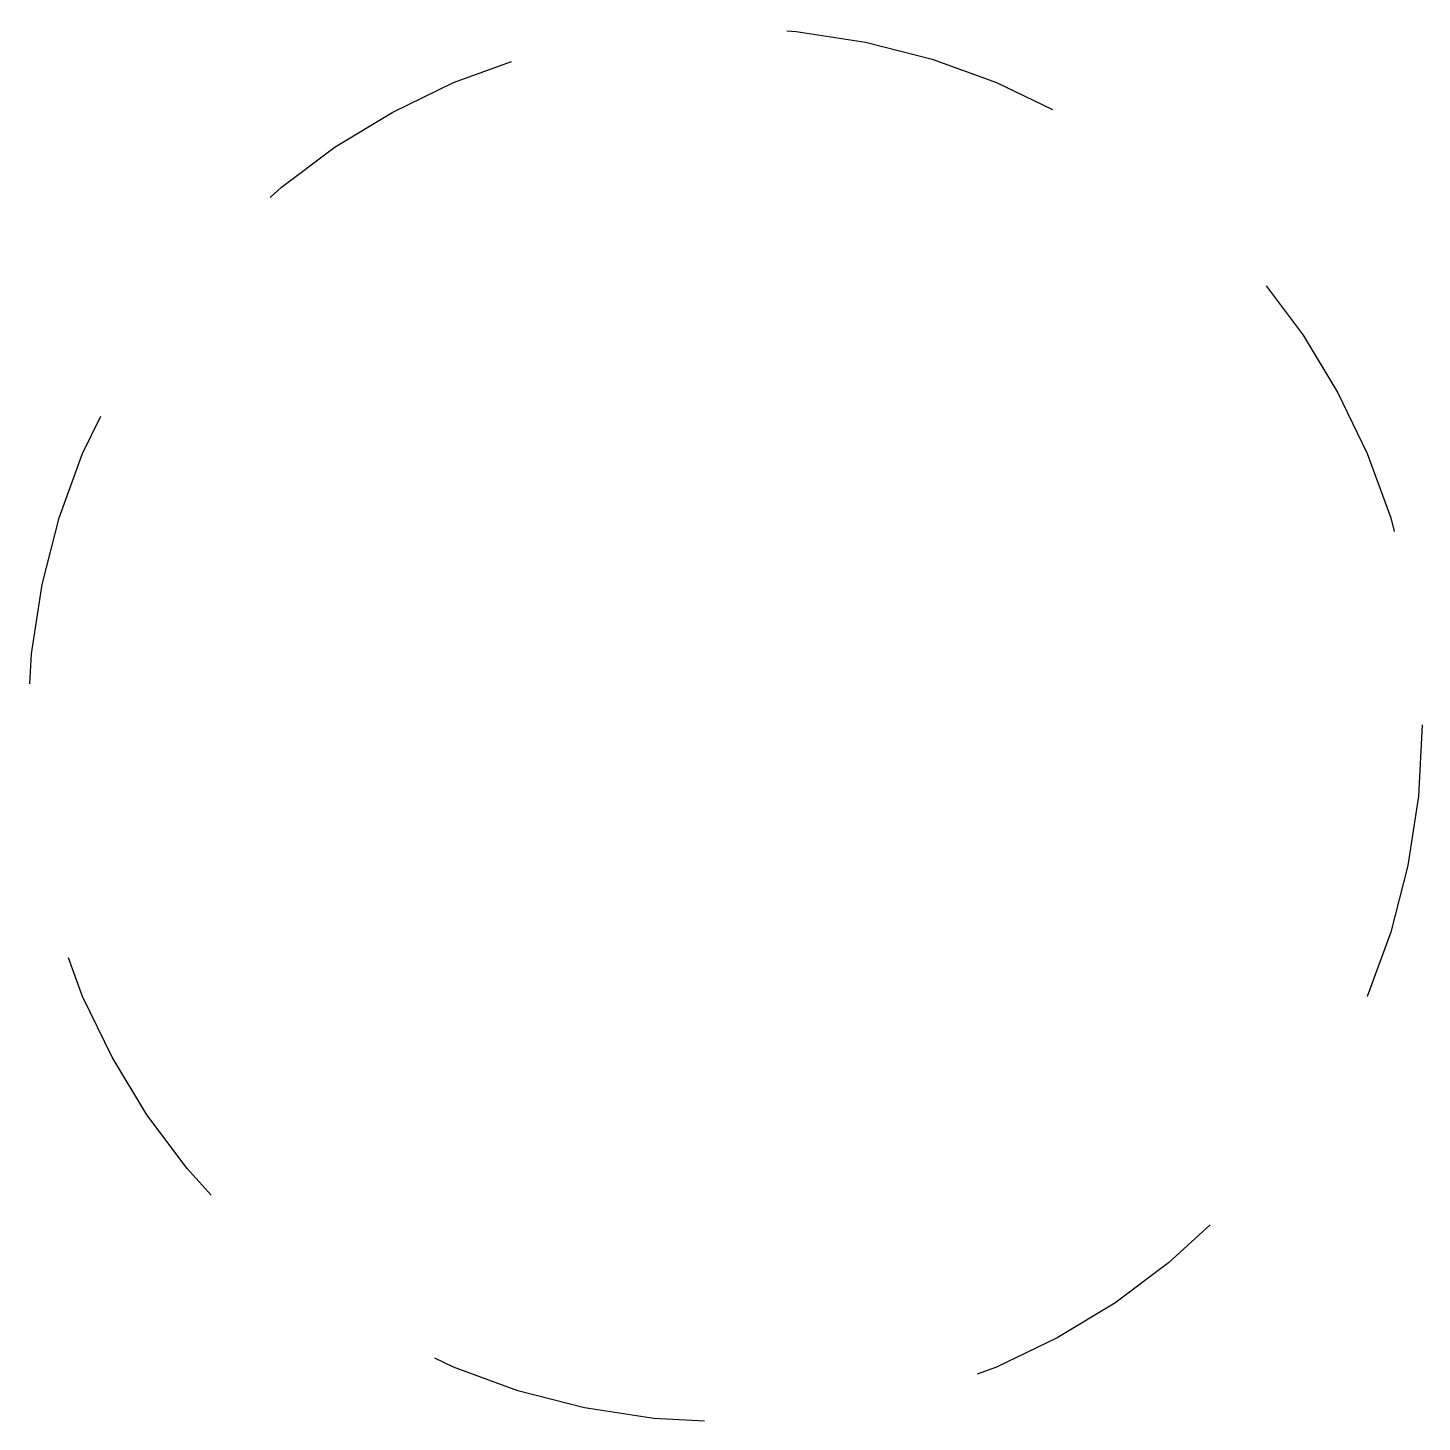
# Model space of a CAD drawing. Header units: millimetres. Extents: x 3054.138 to 3054.638, y 1372.546 to 1373.046.
import ezdxf

# ---------------------------------------------------------------- set-up
doc = ezdxf.new("R2010")
doc.units = ezdxf.units.MM
doc.linetypes.add('HIDDEN2', pattern=[4.7625, 3.175, -1.5875])
doc.layers.add('025', color=2, linetype='Continuous')

msp = doc.modelspace()

# ---------------------------------------------------------------- linework, layer by layer
at = {"layer": '025', "linetype": 'HIDDEN2', "ltscale": 0.03}
msp.add_circle((3054.38822, 1372.79573), 0.25, dxfattribs=at)

doc.saveas('drawing.dxf')
